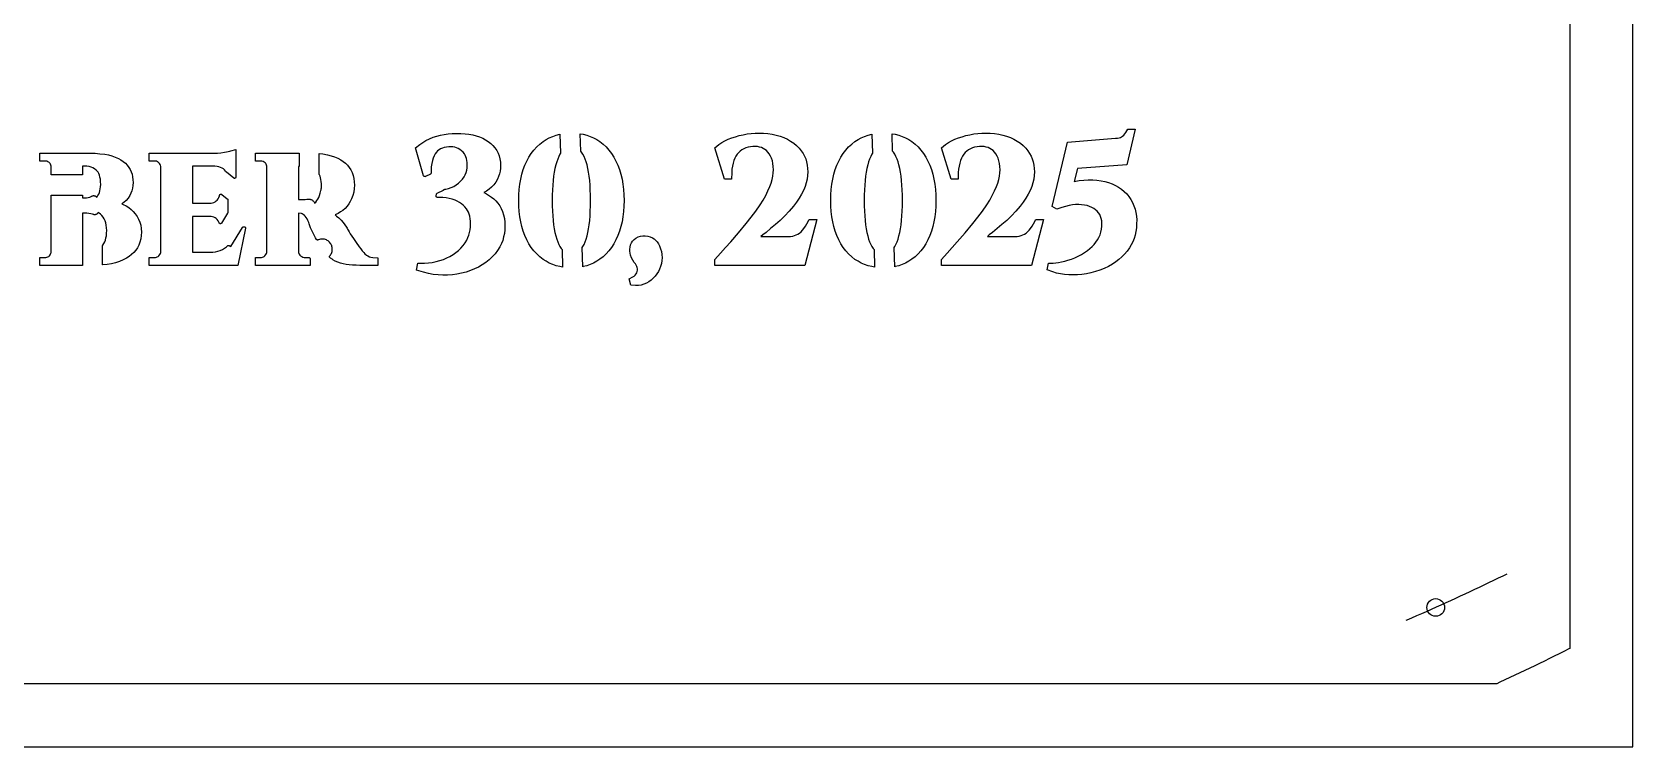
# Model space of a CAD drawing. Header units: inches. Extents: x 0 to 13, y 0 to 8.
# Drawn here: x 6.66 to 13, y 0 to 2.83 of the extents above; entities that cross this region are included whole.
import ezdxf

# ---------------------------------------------------------------- set-up
doc = ezdxf.new("R2010")
doc.units = ezdxf.units.IN
doc.header["$MEASUREMENT"] = 0
for name, color, linetype in [('CUT_INSIDE', 1, 'Continuous'), ('CUT_OUTSIDE', 5, 'Continuous'), ('ENGRAVE_BORDER', 3, 'Continuous'), ('REFERENCE_SHEET', 8, 'Continuous')]:
    doc.layers.add(name, color=color, linetype=linetype)

msp = doc.modelspace()

# ---------------------------------------------------------------- linework, layer by layer
at = {"layer": 'CUT_INSIDE'}
for points in [[(8.3891, 2.4253), (8.4039, 2.4225), (8.418, 2.4189), (8.4313, 2.4143), (8.4437, 2.4089), (8.4552, 2.4029), (8.4658, 2.396), (8.4756, 2.3884), (8.4843, 2.38), (8.4921, 2.3708), (8.4989, 2.3609), (8.5044, 2.3503), (8.5087, 2.3391), (8.5118, 2.3274), (8.5136, 2.3151), (8.5142, 2.3023), (8.5137, 2.2903), (8.5122, 2.2788), (8.5097, 2.2677), (8.5062, 2.2572), (8.5017, 2.2471), (8.495, 2.2356), (8.4872, 2.2251), (8.4784, 2.2156), (8.4686, 2.2071), (8.4581, 2.1997), (8.448, 2.1941), (8.4545, 2.1912), (8.4667, 2.1844), (8.4785, 2.1765), (8.4877, 2.1691), (8.4962, 2.1608), (8.504, 2.1516), (8.5109, 2.1415), (8.5171, 2.1306), (8.5224, 2.1187), (8.5265, 2.1058), (8.5294, 2.092), (8.5311, 2.0775), (8.5317, 2.0622), (8.5311, 2.0473), (8.5295, 2.0328), (8.5266, 2.0187), (8.5227, 2.0051), (8.5176, 1.992), (8.5113, 1.9794), (8.5026, 1.9652), (8.4928, 1.9519), (8.4817, 1.9394), (8.4694, 1.9279), (8.4561, 1.9174), (8.4418, 1.9078), (8.4268, 1.8993), (8.4111, 1.8917), (8.3946, 1.8851), (8.3775, 1.8795), (8.3598, 1.875), (8.3417, 1.8715), (8.3234, 1.8691), (8.3047, 1.8677), (8.2857, 1.8675), (8.2665, 1.8684), (8.2474, 1.8705), (8.2285, 1.8739), (8.2097, 1.8785), (8.181, 1.8873), (8.1864, 1.9145), (8.2127, 1.9148), (8.2285, 1.9159), (8.2439, 1.918), (8.259, 1.921), (8.2737, 1.9249), (8.2878, 1.9297), (8.3013, 1.9353), (8.314, 1.9416), (8.3261, 1.9488), (8.3375, 1.9566), (8.348, 1.9652), (8.3575, 1.9744), (8.366, 1.9843), (8.3736, 1.9949), (8.3803, 2.0063), (8.385, 2.016), (8.3888, 2.0261), (8.3918, 2.0365), (8.394, 2.0473), (8.3953, 2.0584), (8.3957, 2.0699), (8.3953, 2.0807), (8.3942, 2.0908), (8.3925, 2.1001), (8.39, 2.1087), (8.3869, 2.1165), (8.3832, 2.1237), (8.3788, 2.1303), (8.3728, 2.1375), (8.3662, 2.1441), (8.3591, 2.15), (8.3514, 2.1552), (8.343, 2.1598), (8.334, 2.1637), (8.3224, 2.1677), (8.3105, 2.1708), (8.2982, 2.173), (8.2856, 2.1743), (8.2639, 2.1751), (8.2635, 2.1751), (8.263, 2.1752), (8.2625, 2.1753), (8.2621, 2.1755), (8.2616, 2.1757), (8.2612, 2.176), (8.2609, 2.1763), (8.2605, 2.1766), (8.2602, 2.177), (8.2599, 2.1774), (8.2597, 2.1778), (8.2595, 2.1782), (8.2593, 2.1787), (8.2592, 2.1792), (8.2591, 2.1796), (8.2591, 2.1801), (8.2591, 2.1806), (8.2592, 2.1811), (8.2606, 2.188), (8.2607, 2.1885), (8.2609, 2.189), (8.2611, 2.1894), (8.2614, 2.1899), (8.2617, 2.1903), (8.262, 2.1906), (8.2624, 2.191), (8.2628, 2.1912), (8.2633, 2.1915), (8.2883, 2.2041), (8.2883, 2.2041), (8.2883, 2.2042), (8.2886, 2.2047), (8.2889, 2.2051), (8.2892, 2.2054), (8.2895, 2.2058), (8.2899, 2.2061), (8.2903, 2.2063), (8.2908, 2.2066), (8.2912, 2.2067), (8.2917, 2.2069), (8.2922, 2.207), (8.297, 2.2076), (8.3079, 2.2102), (8.3185, 2.2139), (8.3289, 2.2188), (8.3387, 2.2246), (8.3477, 2.2314), (8.3559, 2.239), (8.3633, 2.2475), (8.3698, 2.2569), (8.3743, 2.265), (8.3778, 2.2735), (8.3803, 2.2825), (8.3818, 2.2919), (8.3823, 2.3018), (8.3817, 2.3126), (8.3809, 2.3209), (8.3794, 2.3285), (8.3772, 2.3353), (8.3745, 2.3417), (8.3711, 2.3474), (8.366, 2.354), (8.3602, 2.3598), (8.3536, 2.3647), (8.3462, 2.3688), (8.3398, 2.3714), (8.3329, 2.3733), (8.3255, 2.3746), (8.3175, 2.3751), (8.309, 2.375), (8.2997, 2.3741), (8.2913, 2.3725), (8.2837, 2.3702), (8.2768, 2.3671), (8.2707, 2.3634), (8.2651, 2.359), (8.2602, 2.3538), (8.2557, 2.3479), (8.2511, 2.3399), (8.2473, 2.3308), (8.2441, 2.3205), (8.2417, 2.309), (8.24, 2.2964), (8.2391, 2.2826), (8.2391, 2.272), (8.2391, 2.2715), (8.239, 2.271), (8.2389, 2.2705), (8.2387, 2.27), (8.2385, 2.2696), (8.2382, 2.2692), (8.2379, 2.2688), (8.2376, 2.2684), (8.2372, 2.2681), (8.2368, 2.2678), (8.2364, 2.2675), (8.2166, 2.2576), (8.2161, 2.2574), (8.2157, 2.2572), (8.2152, 2.2571), (8.2147, 2.257), (8.2142, 2.257), (8.2137, 2.2571), (8.2133, 2.2571), (8.2128, 2.2573), (8.2123, 2.2574), (8.2119, 2.2577), (8.2115, 2.2579), (8.2111, 2.2582), (8.2107, 2.2585), (8.2104, 2.2589), (8.2101, 2.2593), (8.2099, 2.2597), (8.2097, 2.2602), (8.2095, 2.2606), (8.1777, 2.3709), (8.194, 2.3844), (8.2058, 2.3925), (8.2186, 2.4), (8.2326, 2.4068), (8.2478, 2.413), (8.2614, 2.4175), (8.2758, 2.4213), (8.2908, 2.4242), (8.3066, 2.4264), (8.3231, 2.4278), (8.3403, 2.4284), (8.3573, 2.4282), (8.3736, 2.4272)], [(8.749, 1.9009), (8.7346, 1.9046), (8.7208, 1.9093), (8.7075, 1.9151), (8.6947, 1.922), (8.6826, 1.9299), (8.6696, 1.9401), (8.6575, 1.9514), (8.6464, 1.9637), (8.6361, 1.9771), (8.6268, 1.9916), (8.6184, 2.0071), (8.6109, 2.0237), (8.6044, 2.0412), (8.599, 2.0594), (8.5945, 2.0785), (8.591, 2.0985), (8.5886, 2.1192), (8.5871, 2.1407), (8.5866, 2.163), (8.5871, 2.1853), (8.5886, 2.2068), (8.591, 2.2275), (8.5945, 2.2475), (8.599, 2.2666), (8.6044, 2.2848), (8.6109, 2.3023), (8.6184, 2.3189), (8.6268, 2.3344), (8.6361, 2.3489), (8.6464, 2.3623), (8.6575, 2.3746), (8.6696, 2.3859), (8.6826, 2.3961), (8.6947, 2.404), (8.7075, 2.4109), (8.7208, 2.4167), (8.7346, 2.4214), (8.749, 2.4251), (8.7497, 2.4252), (8.7521, 2.3496), (8.7497, 2.3458), (8.745, 2.337), (8.7407, 2.3269), (8.7367, 2.3157), (8.733, 2.3033), (8.7298, 2.2897), (8.727, 2.275), (8.7246, 2.2591), (8.7226, 2.2422), (8.7211, 2.224), (8.72, 2.2048), (8.7193, 2.1845), (8.7191, 2.163), (8.7193, 2.1415), (8.72, 2.1212), (8.7211, 2.102), (8.7226, 2.0838), (8.7246, 2.0669), (8.727, 2.051), (8.7298, 2.0363), (8.733, 2.0227), (8.7367, 2.0103), (8.7407, 1.9991), (8.745, 1.989), (8.7497, 1.9802), (8.7546, 1.9726), (8.7581, 1.9682), (8.7603, 1.8989)], [(8.8415, 2.4251), (8.8559, 2.4214), (8.8697, 2.4167), (8.8829, 2.4109), (8.8956, 2.404), (8.9077, 2.396), (8.9206, 2.3859), (8.9326, 2.3746), (8.9437, 2.3623), (8.9539, 2.3488), (8.9631, 2.3344), (8.9715, 2.3188), (8.979, 2.3023), (8.9854, 2.2848), (8.9909, 2.2666), (8.9954, 2.2475), (8.9989, 2.2275), (9.0013, 2.2068), (9.0028, 2.1853), (9.0033, 2.163), (9.0028, 2.1407), (9.0013, 2.1192), (8.9989, 2.0985), (8.9954, 2.0785), (8.9909, 2.0594), (8.9854, 2.0412), (8.979, 2.0237), (8.9715, 2.0072), (8.9631, 1.9916), (8.9539, 1.9772), (8.9437, 1.9637), (8.9326, 1.9514), (8.9206, 1.9401), (8.9077, 1.93), (8.8956, 1.922), (8.8829, 1.9151), (8.8697, 1.9093), (8.8559, 1.9046), (8.8415, 1.9009), (8.8403, 1.9007), (8.8379, 1.9765), (8.8402, 1.9802), (8.8449, 1.989), (8.8492, 1.999), (8.8532, 2.0103), (8.8569, 2.0227), (8.8601, 2.0363), (8.8629, 2.051), (8.8653, 2.0669), (8.8673, 2.0838), (8.8688, 2.102), (8.8699, 2.1212), (8.8706, 2.1415), (8.8708, 2.163), (8.8706, 2.1845), (8.8699, 2.2048), (8.8688, 2.224), (8.8673, 2.2422), (8.8653, 2.2591), (8.8629, 2.275), (8.8601, 2.2897), (8.8569, 2.3033), (8.8532, 2.3157), (8.8492, 2.327), (8.8449, 2.337), (8.8402, 2.3458), (8.8354, 2.3534), (8.8319, 2.3578), (8.8296, 2.4272)], [(9.4016, 2.2469), (9.3629, 2.3709), (9.3793, 2.3841), (9.3907, 2.3918), (9.4031, 2.3988), (9.4165, 2.405), (9.4305, 2.4106), (9.445, 2.4154), (9.46, 2.4197), (9.4755, 2.4233), (9.4913, 2.4261), (9.5069, 2.4282), (9.5224, 2.4294), (9.5378, 2.4298), (9.5557, 2.4293), (9.573, 2.4278), (9.5897, 2.4253), (9.6058, 2.4218), (9.6213, 2.4173), (9.6362, 2.4117), (9.6503, 2.4052), (9.6634, 2.3979), (9.6756, 2.3896), (9.6867, 2.3805), (9.6967, 2.3704), (9.7056, 2.3595), (9.7124, 2.3493), (9.7182, 2.3386), (9.7229, 2.3272), (9.7265, 2.3153), (9.7291, 2.3028), (9.7306, 2.2899), (9.7311, 2.2764), (9.7305, 2.2617), (9.7286, 2.2472), (9.7254, 2.2328), (9.721, 2.2186), (9.7154, 2.2046), (9.707, 2.1878), (9.6975, 2.1715), (9.6867, 2.1556), (9.6748, 2.1403), (9.6579, 2.1209), (9.6402, 2.1022), (9.6216, 2.0842), (9.6028, 2.0673), (9.5842, 2.0514), (9.5659, 2.0367), (9.5527, 2.0264), (9.545, 2.0203), (9.6537, 2.0203), (9.6631, 2.0207), (9.6714, 2.0219), (9.679, 2.0237), (9.6859, 2.0263), (9.6923, 2.0296), (9.6985, 2.0339), (9.7045, 2.039), (9.7104, 2.0452), (9.7162, 2.0526), (9.722, 2.0611), (9.7278, 2.0707), (9.7371, 2.0882), (9.7668, 2.0882), (9.7193, 1.906), (9.3634, 1.906), (9.3634, 1.9296), (9.3855, 1.9544), (9.4053, 1.9767), (9.4259, 1.9998), (9.457, 2.0354), (9.4875, 2.0719), (9.507, 2.0964), (9.5254, 2.1211), (9.5425, 2.1458), (9.5541, 2.1642), (9.5645, 2.1824), (9.5735, 2.2004), (9.5812, 2.2182), (9.5863, 2.232), (9.5901, 2.2455), (9.5929, 2.2587), (9.5945, 2.2716), (9.5951, 2.2841), (9.5946, 2.2969), (9.5932, 2.3088), (9.5909, 2.3197), (9.5876, 2.3297), (9.5836, 2.3388), (9.5786, 2.3471), (9.5728, 2.3546), (9.5673, 2.3602), (9.5613, 2.365), (9.5548, 2.369), (9.5479, 2.3721), (9.5404, 2.3744), (9.5323, 2.3759), (9.5235, 2.3766), (9.514, 2.3764), (9.5039, 2.3754), (9.4945, 2.3735), (9.4858, 2.3708), (9.4778, 2.3674), (9.4704, 2.3632), (9.4637, 2.3582), (9.4575, 2.3524), (9.4518, 2.3458), (9.4467, 2.3383), (9.4422, 2.3299), (9.4384, 2.3205), (9.4352, 2.3102), (9.4327, 2.2988), (9.4309, 2.2865), (9.4298, 2.2732), (9.4291, 2.2469)], [(9.9846, 1.9009), (9.9702, 1.9046), (9.9564, 1.9093), (9.9431, 1.9151), (9.9303, 1.922), (9.9182, 1.9299), (9.9052, 1.9401), (9.8931, 1.9514), (9.882, 1.9637), (9.8717, 1.9771), (9.8624, 1.9916), (9.854, 2.0071), (9.8465, 2.0237), (9.84, 2.0412), (9.8346, 2.0594), (9.8301, 2.0785), (9.8266, 2.0985), (9.8242, 2.1192), (9.8227, 2.1407), (9.8222, 2.163), (9.8227, 2.1853), (9.8242, 2.2068), (9.8266, 2.2275), (9.8301, 2.2475), (9.8346, 2.2666), (9.84, 2.2848), (9.8465, 2.3023), (9.854, 2.3189), (9.8624, 2.3344), (9.8717, 2.3489), (9.882, 2.3623), (9.8931, 2.3746), (9.9052, 2.3859), (9.9182, 2.3961), (9.9303, 2.404), (9.9431, 2.4109), (9.9564, 2.4167), (9.9702, 2.4214), (9.9846, 2.4251), (9.9853, 2.4252), (9.9877, 2.3496), (9.9853, 2.3458), (9.9806, 2.337), (9.9763, 2.3269), (9.9723, 2.3157), (9.9686, 2.3033), (9.9654, 2.2897), (9.9626, 2.275), (9.9602, 2.2591), (9.9582, 2.2422), (9.9567, 2.224), (9.9556, 2.2048), (9.9549, 2.1845), (9.9547, 2.163), (9.9549, 2.1415), (9.9556, 2.1212), (9.9567, 2.102), (9.9582, 2.0838), (9.9602, 2.0669), (9.9626, 2.051), (9.9654, 2.0363), (9.9686, 2.0227), (9.9723, 2.0103), (9.9763, 1.9991), (9.9806, 1.989), (9.9853, 1.9802), (9.9902, 1.9726), (9.9937, 1.9682), (9.9959, 1.8989)], [(10.0771, 2.4251), (10.0915, 2.4214), (10.1053, 2.4167), (10.1185, 2.4109), (10.1312, 2.404), (10.1433, 2.396), (10.1562, 2.3859), (10.1682, 2.3746), (10.1793, 2.3623), (10.1895, 2.3488), (10.1987, 2.3344), (10.2071, 2.3188), (10.2146, 2.3023), (10.221, 2.2848), (10.2265, 2.2666), (10.231, 2.2475), (10.2345, 2.2275), (10.2369, 2.2068), (10.2384, 2.1853), (10.2389, 2.163), (10.2384, 2.1407), (10.2369, 2.1192), (10.2345, 2.0985), (10.231, 2.0785), (10.2265, 2.0594), (10.221, 2.0412), (10.2146, 2.0237), (10.2071, 2.0072), (10.1987, 1.9916), (10.1895, 1.9772), (10.1793, 1.9637), (10.1682, 1.9514), (10.1562, 1.9401), (10.1433, 1.93), (10.1312, 1.922), (10.1185, 1.9151), (10.1053, 1.9093), (10.0915, 1.9046), (10.0771, 1.9009), (10.0759, 1.9007), (10.0735, 1.9765), (10.0758, 1.9802), (10.0805, 1.989), (10.0848, 1.999), (10.0888, 2.0103), (10.0925, 2.0227), (10.0957, 2.0363), (10.0985, 2.051), (10.1009, 2.0669), (10.1029, 2.0838), (10.1044, 2.102), (10.1055, 2.1212), (10.1062, 2.1415), (10.1064, 2.163), (10.1062, 2.1845), (10.1055, 2.2048), (10.1044, 2.224), (10.1029, 2.2422), (10.1009, 2.2591), (10.0985, 2.275), (10.0957, 2.2897), (10.0925, 2.3033), (10.0888, 2.3157), (10.0848, 2.327), (10.0805, 2.337), (10.0758, 2.3458), (10.071, 2.3534), (10.0675, 2.3578), (10.0652, 2.4272)], [(10.2993, 2.2469), (10.2606, 2.3709), (10.277, 2.3841), (10.2884, 2.3918), (10.3008, 2.3988), (10.3142, 2.405), (10.3282, 2.4106), (10.3427, 2.4154), (10.3577, 2.4197), (10.3732, 2.4233), (10.389, 2.4261), (10.4046, 2.4282), (10.4201, 2.4294), (10.4355, 2.4298), (10.4534, 2.4293), (10.4707, 2.4278), (10.4874, 2.4253), (10.5035, 2.4218), (10.519, 2.4173), (10.5339, 2.4117), (10.548, 2.4052), (10.5611, 2.3979), (10.5733, 2.3896), (10.5844, 2.3805), (10.5944, 2.3704), (10.6033, 2.3595), (10.6101, 2.3493), (10.6159, 2.3386), (10.6206, 2.3272), (10.6242, 2.3153), (10.6268, 2.3028), (10.6283, 2.2899), (10.6288, 2.2764), (10.6282, 2.2617), (10.6263, 2.2472), (10.6231, 2.2328), (10.6187, 2.2186), (10.6131, 2.2046), (10.6047, 2.1878), (10.5952, 2.1715), (10.5844, 2.1556), (10.5725, 2.1403), (10.5556, 2.1209), (10.5379, 2.1022), (10.5193, 2.0842), (10.5005, 2.0673), (10.4819, 2.0514), (10.4636, 2.0367), (10.4504, 2.0264), (10.4427, 2.0203), (10.5514, 2.0203), (10.5608, 2.0207), (10.5691, 2.0219), (10.5767, 2.0237), (10.5836, 2.0263), (10.59, 2.0296), (10.5962, 2.0339), (10.6022, 2.039), (10.6081, 2.0452), (10.6139, 2.0526), (10.6197, 2.0611), (10.6255, 2.0707), (10.6348, 2.0882), (10.6645, 2.0882), (10.617, 1.906), (10.2611, 1.906), (10.2611, 1.9296), (10.2832, 1.9544), (10.303, 1.9767), (10.3236, 1.9998), (10.3547, 2.0354), (10.3852, 2.0719), (10.4047, 2.0964), (10.4231, 2.1211), (10.4402, 2.1458), (10.4518, 2.1642), (10.4622, 2.1824), (10.4712, 2.2004), (10.4789, 2.2182), (10.484, 2.232), (10.4878, 2.2455), (10.4906, 2.2587), (10.4922, 2.2716), (10.4928, 2.2841), (10.4923, 2.2969), (10.4909, 2.3088), (10.4886, 2.3197), (10.4853, 2.3297), (10.4813, 2.3388), (10.4763, 2.3471), (10.4705, 2.3546), (10.465, 2.3602), (10.459, 2.365), (10.4525, 2.369), (10.4456, 2.3721), (10.4381, 2.3744), (10.43, 2.3759), (10.4212, 2.3766), (10.4117, 2.3764), (10.4016, 2.3754), (10.3922, 2.3735), (10.3835, 2.3708), (10.3755, 2.3674), (10.3681, 2.3632), (10.3614, 2.3582), (10.3552, 2.3524), (10.3495, 2.3458), (10.3444, 2.3383), (10.3399, 2.3299), (10.3361, 2.3205), (10.3329, 2.3102), (10.3304, 2.2988), (10.3286, 2.2865), (10.3275, 2.2732), (10.3268, 2.2469)], [(10.9953, 2.3043), (10.7998, 2.2896), (10.7865, 2.2384), (10.7868, 2.2384), (10.8059, 2.2416), (10.8244, 2.2437), (10.8424, 2.2446), (10.8598, 2.2445), (10.8766, 2.2432), (10.8928, 2.2409), (10.9082, 2.2377), (10.9229, 2.2335), (10.9369, 2.2283), (10.9501, 2.2223), (10.9626, 2.2152), (10.9742, 2.2072), (10.9848, 2.1984), (10.9945, 2.1888), (11.0033, 2.1783), (11.011, 2.1671), (11.0177, 2.1551), (11.0233, 2.1423), (11.0278, 2.129), (11.0311, 2.115), (11.0332, 2.1006), (11.0342, 2.0856), (11.034, 2.0701), (11.0329, 2.0548), (11.0308, 2.0401), (11.0276, 2.0259), (11.0235, 2.0122), (11.0184, 1.9992), (11.0122, 1.9868), (11.005, 1.9751), (10.9959, 1.9623), (10.9859, 1.9505), (10.9752, 1.9394), (10.9636, 1.9292), (10.9513, 1.9198), (10.9383, 1.9112), (10.9221, 1.9021), (10.9055, 1.8941), (10.8884, 1.8872), (10.8709, 1.8813), (10.8529, 1.8766), (10.8348, 1.8729), (10.817, 1.8702), (10.7994, 1.8686), (10.782, 1.8681), (10.7647, 1.8686), (10.748, 1.87), (10.7321, 1.8724), (10.717, 1.8758), (10.7026, 1.88), (10.6799, 1.8887), (10.6853, 1.9153), (10.7039, 1.9153), (10.7136, 1.916), (10.7244, 1.9175), (10.7364, 1.9196), (10.7491, 1.9225), (10.762, 1.9262), (10.7753, 1.9307), (10.7888, 1.9361), (10.8021, 1.9421), (10.8151, 1.949), (10.8277, 1.9567), (10.8398, 1.9651), (10.8489, 1.9723), (10.8574, 1.9801), (10.8652, 1.9884), (10.8723, 1.9973), (10.8788, 2.0066), (10.8844, 2.0164), (10.8888, 2.0266), (10.8922, 2.0374), (10.8946, 2.0488), (10.8959, 2.061), (10.8963, 2.0719), (10.8956, 2.0819), (10.894, 2.0911), (10.8913, 2.0994), (10.8878, 2.1069), (10.8832, 2.1139), (10.8776, 2.1202), (10.8711, 2.1261), (10.8639, 2.1312), (10.8559, 2.1357), (10.8472, 2.1394), (10.8376, 2.1424), (10.8273, 2.1446), (10.8161, 2.1461), (10.8044, 2.1468), (10.7921, 2.1465), (10.7794, 2.1452), (10.7661, 2.1429), (10.7523, 2.1396), (10.738, 2.1354), (10.7178, 2.1282), (10.6988, 2.1387), (10.7596, 2.3941), (10.9498, 2.4095), (10.958, 2.4099), (10.9644, 2.4108), (10.9699, 2.4124), (10.9744, 2.4144), (10.9783, 2.4169), (10.9832, 2.4211), (10.9876, 2.426), (10.9916, 2.4316), (10.9989, 2.4445), (11.028, 2.4445)], [(6.7081, 1.937), (6.7133, 1.9373), (6.7175, 1.9383), (6.7212, 1.9397), (6.7245, 1.9417), (6.7276, 1.9444), (6.7303, 1.9474), (6.7322, 1.9506), (6.7334, 1.9539), (6.7341, 1.9575), (6.7343, 1.9623), (6.7343, 2.1841), (6.8577, 2.1841), (6.8577, 2.173), (6.874, 2.1738), (6.881, 2.1749), (6.8875, 2.1766), (6.893, 2.1789), (6.8948, 2.1799), (6.8962, 2.1806), (6.8976, 2.1811), (6.899, 2.1815), (6.9005, 2.1818), (6.902, 2.1819), (6.9036, 2.1819), (6.9051, 2.1817), (6.9065, 2.1814), (6.908, 2.1809), (6.9094, 2.1803), (6.9107, 2.1795), (6.9119, 2.1786), (6.9131, 2.1776), (6.9141, 2.1765), (6.9144, 2.1761), (6.9158, 2.1775), (6.9193, 2.1822), (6.9224, 2.1877), (6.9251, 2.1939), (6.9273, 2.2008), (6.9289, 2.2085), (6.9299, 2.2171), (6.9303, 2.2267), (6.93, 2.2372), (6.929, 2.2467), (6.9275, 2.2552), (6.9255, 2.2627), (6.9229, 2.2692), (6.9199, 2.2746), (6.9166, 2.2792), (6.9127, 2.2831), (6.9065, 2.2878), (6.8996, 2.2916), (6.8922, 2.2947), (6.8842, 2.2969), (6.8754, 2.2982), (6.8657, 2.2987), (6.8577, 2.2987), (6.8577, 2.2641), (6.7343, 2.2641), (6.7343, 2.2937), (6.7341, 2.2991), (6.7334, 2.303), (6.7321, 2.3064), (6.7303, 2.3093), (6.7279, 2.3121), (6.7248, 2.3145), (6.7215, 2.3164), (6.7177, 2.3178), (6.7134, 2.3187), (6.7081, 2.319), (6.6888, 2.319), (6.6888, 2.35), (6.8892, 2.35), (6.908, 2.3495), (6.927, 2.3481), (6.9462, 2.3457), (6.9607, 2.343), (6.9746, 2.3393), (6.988, 2.3348), (7.0008, 2.3292), (7.0106, 2.3238), (7.0198, 2.3175), (7.0282, 2.3104), (7.0358, 2.3025), (7.0425, 2.2937), (7.0475, 2.2853), (7.0516, 2.2763), (7.0547, 2.2665), (7.0569, 2.2562), (7.0582, 2.2452), (7.0586, 2.2337), (7.0581, 2.2223), (7.0566, 2.2114), (7.0541, 2.201), (7.0504, 2.1912), (7.0458, 2.1821), (7.039, 2.172), (7.0312, 2.163), (7.0225, 2.1551), (7.0139, 2.1492), (7.0198, 2.1469), (7.0308, 2.1412), (7.0412, 2.1346), (7.0508, 2.1272), (7.0596, 2.1189), (7.0675, 2.1098), (7.0746, 2.0998), (7.0807, 2.0888), (7.0855, 2.077), (7.0888, 2.0645), (7.0908, 2.0514), (7.0915, 2.0377), (7.0909, 2.0238), (7.089, 2.0107), (7.0859, 1.9983), (7.0815, 1.9866), (7.0758, 1.9758), (7.069, 1.966), (7.0614, 1.957), (7.0528, 1.9487), (7.0434, 1.9413), (7.0331, 1.9346), (7.0194, 1.9274), (7.0048, 1.9213), (6.9893, 1.9164), (6.973, 1.9125), (6.9562, 1.9097), (6.9391, 1.9076), (6.9381, 1.9076), (6.9381, 1.9851), (6.9385, 1.9856), (6.9431, 1.9926), (6.9463, 1.999), (6.9491, 2.0063), (6.9512, 2.0144), (6.9528, 2.0234), (6.9538, 2.0333), (6.9541, 2.044), (6.9537, 2.0549), (6.9524, 2.065), (6.9504, 2.0742), (6.9476, 2.0826), (6.9441, 2.0903), (6.94, 2.097), (6.9354, 2.1029), (6.9302, 2.1081), (6.9243, 2.1127), (6.9203, 2.1151), (6.9197, 2.114), (6.9189, 2.1127), (6.9179, 2.1115), (6.9169, 2.1105), (6.9157, 2.1095), (6.9145, 2.1086), (6.9131, 2.1079), (6.9118, 2.1073), (6.9103, 2.1068), (6.9088, 2.1065), (6.9073, 2.1064), (6.9058, 2.1064), (6.9043, 2.1065), (6.9028, 2.1068), (6.9013, 2.1073), (6.8985, 2.1083), (6.8914, 2.1102), (6.8837, 2.1115), (6.8755, 2.1124), (6.8577, 2.113), (6.8577, 1.958), (6.8581, 1.958), (6.8581, 1.906), (6.6888, 1.906), (6.6888, 1.937)], [(7.1512, 1.9382), (7.1546, 1.9396), (7.1579, 1.9416), (7.161, 1.9443), (7.1644, 1.9484), (7.1668, 1.9527), (7.1684, 1.9574), (7.1691, 1.9629), (7.1691, 2.2932), (7.1686, 2.2979), (7.1675, 2.302), (7.166, 2.3055), (7.1639, 2.3088), (7.1612, 2.3119), (7.158, 2.3145), (7.1548, 2.3164), (7.1513, 2.3178), (7.1475, 2.3187), (7.1429, 2.319), (7.1424, 2.319), (7.1408, 2.319), (7.1384, 2.319), (7.1361, 2.319), (7.1347, 2.319), (7.1222, 2.319), (7.1222, 2.35), (7.3797, 2.35), (7.3929, 2.3504), (7.4065, 2.3516), (7.4207, 2.3537), (7.4288, 2.3551), (7.4359, 2.3565), (7.4417, 2.3578), (7.4463, 2.3589), (7.4654, 2.3646), (7.4654, 2.2553), (7.4654, 2.2548), (7.4653, 2.2543), (7.4652, 2.2538), (7.465, 2.2534), (7.4648, 2.2529), (7.4646, 2.2525), (7.4643, 2.2521), (7.464, 2.2517), (7.4636, 2.2514), (7.4632, 2.2511), (7.4628, 2.2509), (7.4624, 2.2507), (7.4619, 2.2505), (7.4614, 2.2504), (7.4609, 2.2503), (7.4605, 2.2503), (7.46, 2.2503), (7.4595, 2.2503), (7.459, 2.2504), (7.4586, 2.2506), (7.4581, 2.2508), (7.4577, 2.251), (7.4573, 2.2513), (7.4281, 2.2744), (7.4277, 2.2747), (7.4274, 2.275), (7.4271, 2.2754), (7.4269, 2.2757), (7.4251, 2.2787), (7.4212, 2.2835), (7.4167, 2.2877), (7.4115, 2.2911), (7.4056, 2.2939), (7.3988, 2.296), (7.3911, 2.2974), (7.3823, 2.298), (7.2939, 2.298), (7.2939, 2.1519), (7.3612, 2.1519), (7.3679, 2.1525), (7.3737, 2.1536), (7.379, 2.1554), (7.3836, 2.1578), (7.3878, 2.1608), (7.3916, 2.1644), (7.3957, 2.1696), (7.3988, 2.1752), (7.401, 2.1812), (7.4016, 2.1841), (7.4018, 2.1846), (7.4019, 2.1851), (7.4021, 2.1855), (7.4024, 2.1859), (7.4027, 2.1863), (7.403, 2.1867), (7.4033, 2.187), (7.4037, 2.1873), (7.4042, 2.1875), (7.4046, 2.1877), (7.405, 2.1879), (7.4055, 2.188), (7.406, 2.1881), (7.4065, 2.1881), (7.407, 2.1881), (7.4074, 2.188), (7.4079, 2.1879), (7.4084, 2.1878), (7.4088, 2.1876), (7.4092, 2.1873), (7.4096, 2.187), (7.432, 2.1694), (7.4324, 2.1691), (7.4327, 2.1687), (7.433, 2.1683), (7.4333, 2.1679), (7.4335, 2.1675), (7.4337, 2.167), (7.4338, 2.1665), (7.4339, 2.166), (7.4339, 2.1655), (7.4339, 2.1155), (7.4339, 2.115), (7.4338, 2.1146), (7.4337, 2.1141), (7.4336, 2.1137), (7.4334, 2.1133), (7.4332, 2.1129), (7.409, 2.0731), (7.4087, 2.0727), (7.4084, 2.0723), (7.4081, 2.0719), (7.4077, 2.0716), (7.4073, 2.0714), (7.4068, 2.0711), (7.4064, 2.071), (7.4059, 2.0708), (7.4055, 2.0707), (7.405, 2.0707), (7.4045, 2.0707), (7.404, 2.0707), (7.4035, 2.0708), (7.4031, 2.0709), (7.4026, 2.0711), (7.4022, 2.0714), (7.4018, 2.0716), (7.4014, 2.0719), (7.401, 2.0723), (7.4007, 2.0726), (7.4005, 2.073), (7.4002, 2.0735), (7.4, 2.0739), (7.3988, 2.0772), (7.3957, 2.0826), (7.3917, 2.0876), (7.3879, 2.0912), (7.3837, 2.0941), (7.379, 2.0964), (7.3738, 2.0982), (7.3679, 2.0994), (7.3612, 2.0999), (7.2939, 2.0999), (7.2939, 1.958), (7.3642, 1.958), (7.3752, 1.9585), (7.3854, 1.9598), (7.395, 1.962), (7.404, 1.965), (7.4125, 1.9689), (7.4206, 1.9736), (7.4283, 1.9792), (7.4338, 1.984), (7.4342, 1.9843), (7.4346, 1.9845), (7.435, 1.9847), (7.4355, 1.9849), (7.436, 1.9851), (7.4364, 1.9851), (7.4369, 1.9852), (7.4374, 1.9852), (7.4379, 1.9851), (7.4384, 1.985), (7.4388, 1.9849), (7.4393, 1.9847), (7.4397, 1.9845), (7.4463, 1.9804), (7.4925, 2.0564), (7.4928, 2.0568), (7.4931, 2.0572), (7.4935, 2.0576), (7.4939, 2.0579), (7.4943, 2.0582), (7.4947, 2.0584), (7.4952, 2.0586), (7.4957, 2.0587), (7.4962, 2.0588), (7.4967, 2.0588), (7.4991, 2.0588), (7.4996, 2.0588), (7.5001, 2.0587), (7.5005, 2.0586), (7.501, 2.0584), (7.5015, 2.0582), (7.5019, 2.058), (7.5023, 2.0577), (7.5026, 2.0573), (7.503, 2.057), (7.5033, 2.0566), (7.5035, 2.0561), (7.5037, 2.0557), (7.5039, 2.0552), (7.504, 2.0547), (7.5041, 2.0543), (7.5041, 2.0538), (7.5041, 2.0533), (7.504, 2.0528), (7.4737, 1.906), (7.1222, 1.906), (7.1222, 1.937), (7.1429, 1.937), (7.1475, 1.9373)], [(7.5781, 1.9416), (7.5812, 1.9443), (7.5846, 1.9484), (7.587, 1.9527), (7.5886, 1.9574), (7.5886, 1.9576), (7.5886, 2.2993), (7.5877, 2.3026), (7.5862, 2.306), (7.5842, 2.3092), (7.5816, 2.312), (7.5776, 2.3151), (7.5735, 2.3173), (7.5691, 2.3185), (7.5637, 2.319), (7.5431, 2.319), (7.5431, 2.35), (7.716, 2.35), (7.716, 2.2969), (7.7141, 2.2969), (7.7141, 2.1672), (7.7141, 2.1672), (7.7402, 2.1672), (7.7465, 2.1676), (7.7493, 2.1681), (7.7519, 2.1684), (7.7545, 2.1685), (7.757, 2.1683), (7.7596, 2.1679), (7.762, 2.1672), (7.7644, 2.1663), (7.7667, 2.1651), (7.7689, 2.1637), (7.7709, 2.1621), (7.7728, 2.1603), (7.7744, 2.1584), (7.7759, 2.1563), (7.7771, 2.154), (7.7777, 2.1527), (7.782, 2.1565), (7.7871, 2.1623), (7.7908, 2.1677), (7.7942, 2.1743), (7.7973, 2.1821), (7.8, 2.1912), (7.8025, 2.2023), (7.8033, 2.2054), (7.804, 2.2087), (7.8046, 2.2127), (7.8051, 2.2198), (7.8049, 2.2281), (7.8041, 2.2374), (7.8029, 2.2457), (7.8012, 2.2531), (7.7992, 2.2595), (7.7967, 2.265), (7.796, 2.2662), (7.796, 2.3487), (7.81, 2.3472), (7.8293, 2.3438), (7.8434, 2.3401), (7.8569, 2.3356), (7.8697, 2.33), (7.8819, 2.3234), (7.8912, 2.3173), (7.8998, 2.3102), (7.9075, 2.3023), (7.9145, 2.2937), (7.9208, 2.2842), (7.9261, 2.2736), (7.9302, 2.2622), (7.933, 2.2499), (7.9347, 2.237), (7.9353, 2.2231), (7.9346, 2.2097), (7.9325, 2.1963), (7.929, 2.1831), (7.9242, 2.1699), (7.9192, 2.1594), (7.9132, 2.1495), (7.9062, 2.1403), (7.8982, 2.1316), (7.8892, 2.1236), (7.8808, 2.1174), (7.8716, 2.1119), (7.8617, 2.1073), (7.8587, 2.1062), (7.8651, 2.1013), (7.8732, 2.0939), (7.8824, 2.0845), (7.8906, 2.0754), (7.8977, 2.0664), (7.9042, 2.0572), (7.9062, 2.0534), (7.9083, 2.0495), (7.9109, 2.0447), (7.9141, 2.0392), (7.919, 2.0309), (7.9248, 2.0218), (7.9315, 2.0119), (7.9425, 1.996), (7.954, 1.9797), (7.9605, 1.9711), (7.9666, 1.9636), (7.9721, 1.9573), (7.977, 1.9523), (7.9831, 1.947), (7.989, 1.9432), (7.9948, 1.9404), (8.001, 1.9386), (8.0082, 1.9374), (8.0284, 1.9364), (8.0284, 1.906), (7.9575, 1.906), (7.9426, 1.9062), (7.9284, 1.9069), (7.9151, 1.9081), (7.9026, 1.9097), (7.891, 1.9119), (7.8799, 1.9147), (7.8692, 1.9184), (7.8591, 1.923), (7.8498, 1.9284), (7.8494, 1.9286), (7.8409, 1.9346), (7.8405, 1.9349), (7.8384, 1.9367), (7.838, 1.9371), (7.8377, 1.9374), (7.8374, 1.9378), (7.8372, 1.9382), (7.837, 1.9387), (7.8368, 1.9391), (7.8367, 1.9396), (7.8366, 1.9401), (7.8366, 1.9406), (7.8366, 1.941), (7.8367, 1.9415), (7.8368, 1.942), (7.837, 1.9424), (7.8372, 1.9429), (7.8374, 1.9433), (7.8377, 1.9437), (7.8401, 1.9466), (7.8423, 1.9499), (7.8441, 1.9534), (7.8456, 1.9571), (7.8467, 1.9609), (7.8474, 1.9647), (7.8478, 1.9687), (7.8477, 1.9726), (7.8473, 1.9766), (7.8465, 1.9804), (7.8453, 1.9842), (7.8437, 1.9878), (7.8418, 1.9913), (7.8396, 1.9945), (7.837, 1.9976), (7.8342, 2.0003), (7.8311, 2.0028), (7.8277, 2.0049), (7.8242, 2.0067), (7.8205, 2.0081), (7.8167, 2.0092), (7.8128, 2.0099), (7.8089, 2.0102), (7.8049, 2.0101), (7.801, 2.0096), (7.7972, 2.0088), (7.7934, 2.0075), (7.7911, 2.0066), (7.7906, 2.0065), (7.7901, 2.0064), (7.7897, 2.0063), (7.7892, 2.0063), (7.7887, 2.0063), (7.7882, 2.0064), (7.7878, 2.0065), (7.7873, 2.0067), (7.7869, 2.0069), (7.7865, 2.0072), (7.7861, 2.0075), (7.7857, 2.0078), (7.7854, 2.0081), (7.7851, 2.0085), (7.7849, 2.0089), (7.7818, 2.0146), (7.7818, 2.0147), (7.7747, 2.028), (7.768, 2.0415), (7.7621, 2.0547), (7.7588, 2.0631), (7.7561, 2.0707), (7.7545, 2.0763), (7.7534, 2.0788), (7.7512, 2.0837), (7.7477, 2.0903), (7.7442, 2.0959), (7.7407, 2.1004), (7.7372, 2.104), (7.7327, 2.1074), (7.7289, 2.1097), (7.726, 2.1107), (7.7141, 2.1122), (7.7141, 2.0862), (7.7141, 1.9625), (7.7145, 1.9573), (7.7155, 1.9532), (7.717, 1.9499), (7.7191, 1.9469), (7.7219, 1.9441), (7.7266, 1.9409), (7.7312, 1.9387), (7.7358, 1.9375), (7.7411, 1.937), (7.7546, 1.937), (7.7551, 1.937), (7.7556, 1.9369), (7.756, 1.9368), (7.7565, 1.9366), (7.757, 1.9364), (7.7574, 1.9362), (7.7578, 1.9359), (7.7581, 1.9355), (7.7585, 1.9352), (7.7588, 1.9348), (7.759, 1.9344), (7.7592, 1.9339), (7.7594, 1.9335), (7.7595, 1.933), (7.7596, 1.9325), (7.7596, 1.932), (7.7596, 1.906), (7.5431, 1.906), (7.5431, 1.937), (7.5631, 1.937), (7.5677, 1.9373), (7.5714, 1.9382), (7.5748, 1.9396)], [(9.0431, 2.008), (9.0508, 2.0142), (9.0593, 2.0189), (9.0685, 2.022), (9.0781, 2.0235), (9.0877, 2.0234), (9.0972, 2.022), (9.1066, 2.0192), (9.1157, 2.0151), (9.123, 2.0106), (9.1295, 2.0051), (9.1351, 1.9986), (9.1399, 1.9914), (9.1435, 1.9837), (9.148, 1.9721), (9.1513, 1.9603), (9.1533, 1.9484), (9.1539, 1.9365), (9.1532, 1.9247), (9.1513, 1.9132), (9.1483, 1.9022), (9.1443, 1.8916), (9.1393, 1.8815), (9.1333, 1.8719), (9.1264, 1.863), (9.1189, 1.855), (9.1107, 1.8477), (9.1019, 1.8414), (9.0924, 1.8359), (9.0823, 1.8314), (9.0716, 1.8283), (9.0606, 1.8265), (9.0493, 1.8261), (9.03, 1.8276), (9.0231, 1.8531), (9.0386, 1.8606), (9.0435, 1.8639), (9.0477, 1.8677), (9.0511, 1.8719), (9.0537, 1.8765), (9.0555, 1.8814), (9.0564, 1.8868), (9.0564, 1.8927), (9.0558, 1.8972), (9.0543, 1.9019), (9.052, 1.9067), (9.0488, 1.9117), (9.0439, 1.9177), (9.0377, 1.9264), (9.0326, 1.936), (9.0289, 1.9461), (9.0271, 1.9542), (9.0262, 1.9623), (9.0262, 1.9704), (9.0272, 1.9787), (9.0293, 1.9869), (9.0327, 1.9947), (9.0373, 2.0018)]]:
    msp.add_lwpolyline(points, close=True, dxfattribs=at)
msp.add_circle((12.2186, 0.552), 0.035, dxfattribs=at)
at = {"layer": 'CUT_OUTSIDE'}
msp.add_lwpolyline([(12.75, 7.6097), (12.75, 0.3903), (12.7456, 0.3881), (12.7264, 0.3784), (12.7073, 0.3688), (12.688, 0.3592), (12.6687, 0.3496), (12.6494, 0.3401), (12.63, 0.3306), (12.6106, 0.3211), (12.5911, 0.3117), (12.5715, 0.3023), (12.5519, 0.293), (12.5323, 0.2836), (12.5126, 0.2744), (12.4929, 0.2651), (12.4731, 0.2559), (12.4603, 0.25), (2.6397, 0.25)], dxfattribs=at)
at = {"layer": 'ENGRAVE_BORDER'}
msp.add_lwpolyline([(12.5, 0.6845), (12.4841, 0.6766), (12.4655, 0.6676), (12.4469, 0.6585), (12.4283, 0.6495), (12.4096, 0.6405), (12.3909, 0.6316), (12.3721, 0.6227), (12.3532, 0.6138), (12.3343, 0.605), (12.3154, 0.5962), (12.2964, 0.5874), (12.2773, 0.5786), (12.2582, 0.5699), (12.2391, 0.5613), (12.2199, 0.5526), (12.2007, 0.544), (12.1814, 0.5354), (12.162, 0.5269), (12.1427, 0.5184), (12.1232, 0.5099), (12.1037, 0.5015), (12.1003, 0.5)], dxfattribs=at)
at = {"layer": 'REFERENCE_SHEET'}
msp.add_lwpolyline([(0, 0), (13, 0), (13, 8), (0, 8)], close=True, dxfattribs=at)

doc.saveas('drawing.dxf')
